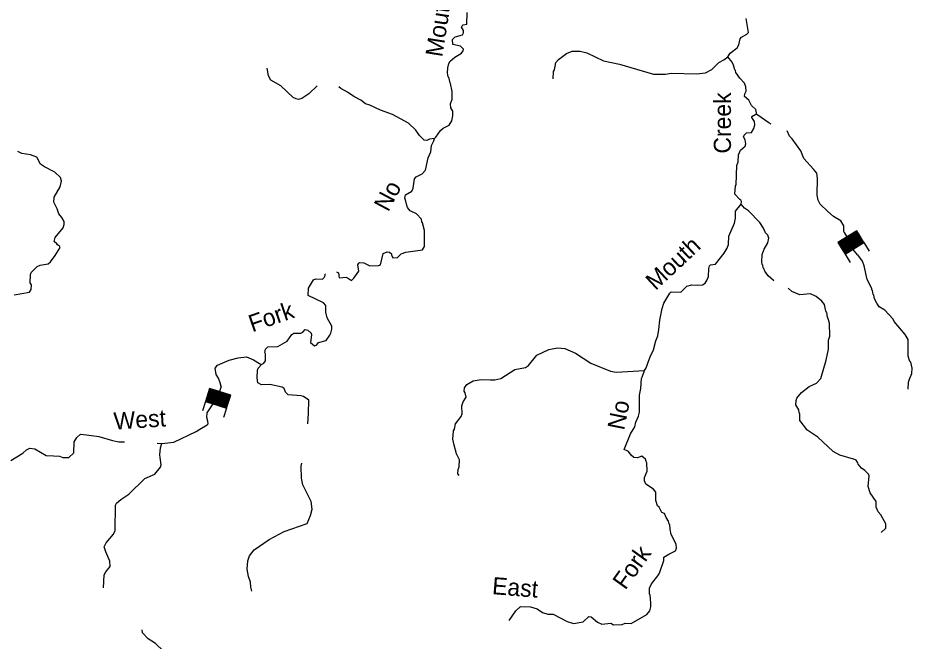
# Model space of a CAD drawing. Extents: x 994029 to 1327842, y 16347786 to 16530238.
# Drawn here: x 1262107 to 1288195, y 16441394 to 16459563 of the extents above; entities that cross this region are included whole.
import ezdxf

# ---------------------------------------------------------------- set-up
doc = ezdxf.new("R2010")
doc.units = 0
for name, color, linetype in [('L3', 7, 'Continuous'), ('L4', 7, 'Continuous'), ('L6', 7, 'Continuous')]:
    doc.layers.add(name, color=color, linetype=linetype)

msp = doc.modelspace()

# ---------------------------------------------------------------- linework, layer by layer
at = {"layer": 'L3'}
for points in [[(1274261.6, 16456047.81), (1274304.01, 16456088.72), (1274432.39, 16456278.15), (1274516.9, 16456343.31), (1274693.5, 16456431.86), (1274762.53, 16456563.99), (1274798.38, 16456705.03), (1274792.58, 16456846.83), (1274735.88, 16456939.51), (1274729.61, 16457056.31), (1274773.81, 16457197.22), (1274777.68, 16457413.86), (1274731.81, 16457648.04), (1274715.47, 16457665.01), (1274676.76, 16457832.37), (1274660.39, 16457849.33), (1274645.66, 16457957.96), (1274648.35, 16458107.93), (1274683.9, 16458232.34), (1274718.42, 16458298.38), (1274853.95, 16458420.99), (1275047.64, 16458534.21), (1275098.82, 16458599.99), (1275108.04, 16458649.82), (1275017.89, 16458734.8), (1274793.81, 16458788.8), (1274788, 16458930.56), (1274864.48, 16459012.55), (1275073.81, 16459067.18), (1275108.16, 16459124.9), (1275109.51, 16459199.9), (1275052.81, 16459292.58), (1275070.24, 16459333.95), (1275095.66, 16459358.49), (1275204.42, 16459381.56), (1275218.85, 16459723.03)], [(1282821.74, 16458429.01), (1282890.34, 16458536.14), (1283093.12, 16458690.87), (1283136.25, 16458773.45), (1283181.04, 16458947.69), (1283215.26, 16458997.1), (1283375.19, 16459085.91), (1283417.75, 16459135.16), (1283350.03, 16459544.77)], [(1277726.32, 16457786.37), (1277730.19, 16458003), (1277764.24, 16458044.08), (1277801.45, 16458260.09), (1277878.05, 16458350.41), (1278114.46, 16458521.24), (1278282.43, 16458593.26), (1278507.39, 16458589.26), (1278706.63, 16458544.01), (1279194.18, 16458310.28), (1279659.13, 16458210.32), (1280654.17, 16457925.87), (1281004.13, 16457919.63), (1281163.01, 16457950.15), (1281912.72, 16457928.46), (1282171.73, 16457965.5), (1282348.34, 16458054.05), (1282552.03, 16458258.77), (1282703.47, 16458339.41), (1282821.74, 16458429.01)], [(1283666.9, 16456746.98), (1283636.09, 16456889.24), (1283504.86, 16457008.27), (1283432.68, 16457167.93), (1283301.16, 16457270.26), (1283319.3, 16457353.29), (1283353.98, 16457427.7), (1283339.54, 16457552.96), (1283308.14, 16457661.89), (1283169.04, 16457806.05), (1283055.37, 16457974.75), (1283039.58, 16458025.04), (1283023.38, 16458050.34), (1282984.07, 16458184.39), (1282943.91, 16458268.45), (1282821.74, 16458429.01)], [(1270839.52, 16457585.02), (1270592.63, 16457346.74), (1270390.27, 16457217.01), (1270298.01, 16457185.32), (1270223.35, 16457203.3), (1270140.77, 16457246.44), (1269780.12, 16457586.27), (1269491.32, 16457749.76), (1269418.55, 16457876.1), (1269380.92, 16458101.79)], [(1274261.6, 16456047.81), (1274119.51, 16456025.33), (1274035.45, 16455985.18), (1273960.62, 16455994.82), (1273821.49, 16456139.01), (1273715.84, 16456290.92), (1273502.8, 16456494.76), (1273040.54, 16456744.7), (1272684.48, 16456876.07), (1272370.42, 16457023.34), (1272246.02, 16457058.91), (1272114.49, 16457161.27), (1271908.13, 16457273.28), (1271726.9, 16457393.19), (1271528.88, 16457505.1), (1271472.57, 16457553.06)], [(1283203.55, 16454129.81), (1283221.69, 16454212.85), (1283197.31, 16454246.61), (1283164.4, 16454272.2), (1283025.43, 16454424.7), (1283038.09, 16454666.2), (1283063.68, 16454699.08), (1283081.95, 16455257.18), (1283117.22, 16455364.89), (1283129.26, 16455573.06), (1283189.95, 16455705.31), (1283325.48, 16455827.92), (1283343.33, 16455894.3), (1283320.43, 16456011.39), (1283271.9, 16456095.61), (1283297.79, 16456145.15), (1283365.64, 16456210.6), (1283507.55, 16456224.74), (1283576.32, 16456340.19), (1283603.22, 16456448.07), (1283596.53, 16456539.87), (1283515.29, 16456658.01), (1283515.88, 16456691.34), (1283633.73, 16456755.91), (1283666.9, 16456746.98)], [(1284086.62, 16456460.41), (1284012.53, 16456499.12), (1283666.9, 16456746.98)], [(1286226.19, 16453297.69), (1286206.43, 16453334.5), (1286201.08, 16453501.3), (1286111.94, 16453644.57), (1285905.88, 16453773.28), (1285733.44, 16453918.03), (1285512.19, 16454130.33), (1285455.92, 16454248.03), (1285425.15, 16454390.28), (1285434.03, 16454890.18), (1285420.06, 16455040.48), (1285322, 16455150.55), (1285035.89, 16455464.04), (1284948.22, 16455690.65), (1284696.03, 16456036.88), (1284614.05, 16456113.36), (1284550.44, 16456274.02)], [(1271405.76, 16452158.51), (1271458.15, 16452130.46), (1271480.46, 16451980.04), (1271697.54, 16452001.17), (1271837.54, 16451907.01), (1271905.37, 16451972.46), (1272050.75, 16452178.23), (1272028.99, 16452361.99), (1272054.88, 16452411.53), (1272072, 16452436.24), (1272196.66, 16452417.34), (1272378.65, 16452339.09), (1272628.74, 16452342.96), (1272687.5, 16452366.91), (1272759.94, 16452690.67), (1272877.48, 16452738.61), (1272943.98, 16452729.09), (1273009.89, 16452686.24), (1273009.3, 16452652.91), (1273049.49, 16452568.85), (1273182.96, 16452574.79), (1273293.18, 16452681.19), (1273427.37, 16452728.8), (1273912.09, 16452803.5), (1273972.19, 16452902.45), (1273972.02, 16453360.85), (1273909.39, 16453587), (1273893.32, 16453620.63), (1273878, 16453695.92), (1273739.03, 16453848.41), (1273548.88, 16453935.17), (1273475.68, 16454036.48), (1273443.99, 16454128.74), (1273428.96, 16454220.67), (1273397.1, 16454304.59), (1273415.54, 16454404.3), (1273600.77, 16454509.35), (1273635.74, 16454600.39), (1273673.96, 16454874.77), (1273725.01, 16454932.18), (1273901.45, 16455012.4), (1274003.51, 16455127.26), (1274076.53, 16455484.36), (1274154.65, 16455657.98), (1274174.56, 16455840.98), (1274243.75, 16455981.47), (1274261.6, 16456047.81)], [(1261995.57, 16451490.64), (1262446.96, 16451565.93), (1262498.3, 16451640.04), (1262500.79, 16451781.68), (1262468.51, 16451840.6), (1262472.84, 16452082.24), (1262498.85, 16452140.11), (1262668.6, 16452312.1), (1262752.69, 16452352.29), (1262986.7, 16452389.79), (1263062.88, 16452455.11), (1263199.45, 16452636.05), (1263345.25, 16452866.82), (1263321, 16452908.92), (1263263.26, 16452943.3), (1263247.18, 16452976.9), (1263165.06, 16453045.04), (1263192.13, 16453161.25), (1263430.48, 16453440.39), (1263457.24, 16453539.93), (1263458.73, 16453623.26), (1263394.16, 16453741.08), (1263304.43, 16453851.05), (1263256.95, 16453993.57), (1263160.4, 16454187.01), (1263163.09, 16454336.98), (1263343.4, 16454633.79), (1263379.68, 16454799.85), (1263348.28, 16454908.77), (1263184.31, 16455061.72), (1262887.04, 16455217.04), (1262763.56, 16455302.6), (1262658.8, 16455504.47), (1262476.69, 16455574.42), (1262227.35, 16455612.18), (1262103.25, 16455664.41)], [(1280383.47, 16449279.27), (1280426.15, 16449336.84), (1280469.62, 16449436.09), (1280496.23, 16449527.3), (1280557.37, 16449684.58), (1280652.58, 16449882.91), (1280715.67, 16450148.49), (1280776.66, 16450297.41), (1280804.9, 16450480.28), (1280834.66, 16450746.47), (1280907.39, 16451086.88), (1280951.87, 16451244.46), (1281123.72, 16451533.11), (1281166.1, 16451574.02), (1281449.39, 16451568.97), (1281619.13, 16451740.98), (1281769.85, 16451779.96), (1281919.69, 16451768.97), (1282078.27, 16451782.81), (1282154.16, 16451831.48), (1282214.1, 16451922.1), (1282257.53, 16452021.34), (1282261.7, 16452254.61), (1282288.17, 16452337.48), (1282313.62, 16452362.05), (1282464.05, 16452384.36), (1282711.44, 16452705), (1282797.3, 16452845.16), (1282841.03, 16452961.07), (1282845.33, 16453202.71), (1283010.44, 16453583.16), (1283046.3, 16453724.23), (1283039.61, 16453816.03), (1283041.67, 16453932.67), (1283203.55, 16454129.81)], [(1284163.58, 16451901), (1284155.69, 16451904.15), (1283999.75, 16452040.27), (1283893.82, 16452175.54), (1283870.33, 16452259.3), (1283845.63, 16452276.39), (1283838.64, 16452351.52), (1283822.4, 16452376.82), (1283815.41, 16452451.98), (1283819.12, 16452660.28), (1283880.27, 16452817.53), (1283983.65, 16453007.4), (1284019.36, 16453140.11), (1283987.52, 16453224.04), (1283922.2, 16453300.22), (1283857.92, 16453434.7), (1283752.41, 16453594.94), (1283425.25, 16453942.51), (1283309.94, 16454019.57), (1283203.55, 16454129.81)], [(1286602.65, 16452652.34), (1286479.22, 16452812.4)], [(1288077.03, 16448735.56), (1288088.74, 16448943.73), (1288115.21, 16449034.97), (1288184.6, 16449200.52), (1288195.36, 16449350.39), (1288156.55, 16449526.04), (1288131.84, 16449543.1), (1288084.4, 16449702.22), (1288075.61, 16450185.76), (1287994.6, 16450328.77), (1287675.74, 16450709.02), (1287643.64, 16450784.55), (1287397.87, 16451046.92), (1287232.72, 16451141.27), (1287167.69, 16451242.36), (1287094.89, 16451376.91), (1287079.83, 16451477.14), (1287063.59, 16451502.44), (1287040.36, 16451611.16), (1287024.09, 16451636.43), (1287024.65, 16451669.76), (1286887.32, 16451938.69), (1286793.71, 16452331.93), (1286745.88, 16452466.05), (1286607.37, 16452660.02)], [(1269210.31, 16449461.72), (1269285.9, 16449493.74), (1269328.91, 16449567.98), (1269332.45, 16449767.95), (1269316.54, 16449809.91), (1269326.52, 16449901.41), (1269402.83, 16449975.04), (1269686.41, 16449986.65), (1269964.15, 16450140.06), (1270100.9, 16450329.34), (1270159.94, 16450369.96), (1270360.07, 16450374.72), (1270418.83, 16450398.7), (1270486.96, 16450480.82), (1270561.67, 16450462.81), (1270659.99, 16450369.4), (1270675.77, 16450319.11), (1270646.94, 16450102.9), (1270761.8, 16450000.82), (1270829.05, 16450032.97), (1270880.19, 16450098.76), (1271097.88, 16450153.23), (1271209.15, 16450317.92), (1271235.04, 16450367.46), (1271270.43, 16450483.54), (1271263.74, 16450575.34), (1271134.75, 16450819.33), (1271096.07, 16450986.72), (1271091.14, 16451178.49), (1271025.82, 16451254.67), (1270579.61, 16451471.02), (1270583.31, 16451679.32), (1270729.44, 16451926.72), (1270796.66, 16451958.88), (1270996.49, 16451947), (1271047.37, 16451996.08), (1271073.39, 16452053.95), (1271073.98, 16452087.29), (1271058.36, 16452103.48)], [(1286488.19, 16446695.06), (1286090.2, 16446810.48), (1285892.17, 16446922.39), (1285441.21, 16447338.79), (1285128.32, 16447552.74), (1285095.88, 16447603.33), (1284957.2, 16447772.53), (1284916.41, 16447823.25), (1284919.86, 16448014.88), (1284895.58, 16448056.98), (1284888.6, 16448132.14), (1284799.62, 16448283.75), (1284810.19, 16448408.55), (1284836.37, 16448474.79), (1284964.31, 16448639.19), (1285192.52, 16448818.49), (1285402.61, 16448914.76), (1285529.94, 16449045.86), (1285689.57, 16449584.77), (1285753.68, 16449908.66), (1285758.27, 16450166.97), (1285793.7, 16450283.01), (1285783.69, 16450658.27), (1285744.42, 16450792.33), (1285712.56, 16450876.22), (1285713.61, 16450934.55), (1285705.57, 16450951.38), (1285681.92, 16451026.81), (1285665.84, 16451060.44), (1285643.37, 16451202.53), (1285561.85, 16451303.97), (1285397.58, 16451440.26), (1285232.3, 16451518.22), (1284915.09, 16451490.55), (1284683.43, 16451586.36), (1284578.02, 16451679.44)], [(1274978.4, 16446225.08), (1274945.82, 16446267.34), (1274948.02, 16446392.3), (1274982.83, 16446475.05), (1274986.41, 16446675.01), (1274906.22, 16446851.46), (1274835.81, 16447111.11), (1274797.13, 16447278.47), (1274818.26, 16447528.14), (1274843.98, 16447569.35), (1274871.8, 16447727.22), (1275042.3, 16447940.87), (1275068.65, 16448015.44), (1275056.28, 16448257.34), (1275100.01, 16448373.26), (1275185.69, 16448505.08), (1275154.59, 16448630.67), (1275130.48, 16448681.1), (1275132.29, 16448781.1), (1275200.55, 16448871.55), (1275385.95, 16448984.94), (1275619.96, 16449022.44), (1275894.75, 16449009.22), (1276019.88, 16449015.32), (1276195.59, 16449053.87), (1276608.6, 16449313.18), (1276918.07, 16449374.37), (1277002.42, 16449431.2), (1277249.39, 16449726.84), (1277594.09, 16449895.74), (1277853.28, 16449941.14), (1278061.44, 16449929.07), (1278375.66, 16449790.13), (1278820.54, 16449498.82), (1279399.75, 16449263.44), (1279557.58, 16449235.62), (1280383.47, 16449279.27)], [(1268038.16, 16448813.72), (1268008.95, 16448924.7), (1267961.31, 16449058.93), (1267896.62, 16449168.44), (1267858.2, 16449352.47), (1267934.67, 16449434.45), (1268270.78, 16449586.82), (1268530.38, 16449657.22), (1268772.46, 16449677.89), (1268979.25, 16449590.88), (1269152.44, 16449487.77), (1269210.31, 16449461.72)], [(1270565.35, 16447723.77), (1270584.98, 16448028.67), (1270591.93, 16448420.27), (1270435.44, 16448523.06), (1270369.07, 16448540.94), (1269994.58, 16448572.6), (1269912.59, 16448649.08), (1269872.86, 16448758.13), (1269815.15, 16448792.51), (1269458.2, 16448873.89), (1269216.45, 16448869.84), (1269109.04, 16448921.79), (1269086.69, 16449072.22), (1269099.03, 16449297.02), (1269116.74, 16449355.06), (1269210.31, 16449461.72)], [(1280571.07, 16442499.79), (1280550.37, 16442741.86), (1280534.16, 16442767.15), (1280537.28, 16442942.12), (1280589.51, 16443066.23), (1280776.93, 16443296.25), (1280828.27, 16443370.37), (1280951.6, 16443743.2), (1280953.37, 16443843.2), (1281096.64, 16443932.35), (1281290.07, 16444028.91), (1281324.71, 16444103.28), (1281310.14, 16444220.24), (1281165.19, 16444506.2), (1281134.55, 16444656.76), (1281128.45, 16444781.89), (1281103.75, 16444799.02), (1281088.73, 16444890.98), (1281023.99, 16445000.46), (1280967.6, 16445109.81), (1280893.22, 16445144.49), (1280812.58, 16445295.94), (1280763.34, 16445338.49), (1280716.16, 16445497.71), (1280720.46, 16445739.35), (1280646.97, 16445823.99), (1280424.54, 16445969.66), (1280384.51, 16446062.05), (1280386.28, 16446162.02), (1280464.53, 16446344), (1280452.32, 16446594.28), (1280436.24, 16446627.87), (1280412.46, 16446695), (1280314.1, 16446788.44), (1280179.75, 16446732.47), (1280079.92, 16446742.57), (1279997.94, 16446819.05), (1279924.74, 16446920.39), (1279792.47, 16446981.09), (1279983.92, 16447436.07), (1280104.29, 16447642.31), (1280131.65, 16447775.15), (1280209.76, 16447948.81), (1280245.29, 16448073.19), (1280245.71, 16448564.92), (1280282.46, 16448755.96), (1280304.34, 16449047.3), (1280321.73, 16449088.67), (1280383.47, 16449279.27)], [(1266302.2, 16447154.85), (1266661.38, 16447198.45), (1267308.56, 16447503.63), (1267418.2, 16447576.69), (1267628.72, 16447697.96), (1267662.65, 16447730.71), (1267647.29, 16447805.97), (1267615.9, 16447914.89), (1267626.62, 16448048.06), (1267802.29, 16448311.67)], [(1261901.15, 16446658.19), (1262255.07, 16446876.9), (1262356.7, 16446966.79), (1262457.55, 16447014.99), (1262599.06, 16447004.13), (1262937.23, 16446806.43), (1263145.39, 16446794.38), (1263320.22, 16446782.93), (1263419.59, 16446747.8), (1263594.56, 16446744.68), (1263738.71, 16446883.82), (1263752.68, 16447200.29), (1263830.04, 16447332.24), (1263931.81, 16447430.44), (1264106.47, 16447410.69), (1264472.34, 16447362.49), (1264870.2, 16447238.71), (1265052.9, 16447202.09), (1265213, 16447199.24)], [(1264602.12, 16442951.08), (1264625.44, 16443325.76), (1264668.75, 16443416.67), (1264796.54, 16443572.74), (1264790.89, 16443722.87), (1264670.81, 16444000.04), (1264623.34, 16444142.6), (1264683.74, 16444258.21), (1264896.63, 16444512.77), (1264948.55, 16444620.22), (1264953.28, 16445353.59), (1264987.65, 16445411.3), (1265106.39, 16445525.87), (1265342.46, 16445680.04), (1265809.05, 16446138.47), (1266102.87, 16446258.25), (1266264.9, 16446463.73), (1266282.75, 16446530.08), (1266261.62, 16446747.17), (1266246.27, 16446822.43), (1266266.64, 16447030.44), (1266301.78, 16447129.85), (1266302.2, 16447154.85)], [(1266167.3, 16447163.3), (1266302.2, 16447154.85)], [(1287292.31, 16444556.06), (1287427.8, 16444687.21), (1287429.84, 16444812.21), (1287284.03, 16445072.94), (1287202.21, 16445165.95), (1287146.08, 16445300.2), (1287148.77, 16445466.87), (1286969.54, 16445719.82), (1286914.19, 16445904.07), (1286944.21, 16446211.95), (1286920.03, 16446262.35), (1286813.48, 16446372.45), (1286714.43, 16446432.39), (1286624.66, 16446550.54), (1286608.69, 16446592.46), (1286559.93, 16446668.29), (1286493.67, 16446694.37)], [(1268934.16, 16442848.88), (1268902.92, 16442966.14), (1268897.25, 16443116.24), (1268833.43, 16443275.75), (1268795.64, 16443493.11), (1268816.6, 16443734.45), (1268860.92, 16443883.7), (1268997.36, 16444056.3), (1269436.09, 16444356.86), (1269873.64, 16444590.75), (1270544.48, 16444820.52), (1270648.78, 16445060.38), (1270693.68, 16445242.92), (1270664.39, 16445468.48), (1270422.89, 16445947.88), (1270384.8, 16446148.58), (1270374.2, 16446490.51), (1270392.43, 16446577.71)], [(1276443.46, 16441994.97), (1276632.44, 16442279.02), (1276767.96, 16442401.63), (1277059.58, 16442396.45), (1277258.5, 16442334.57), (1277415.02, 16442231.75), (1277572.46, 16442178.96), (1277722.42, 16442176.3), (1278135.43, 16441968.92), (1278317.72, 16441907.34), (1278602.02, 16441960.62), (1278763, 16442107.76), (1278829.5, 16442098.25), (1279018.48, 16441944.87), (1279142.55, 16441892.64), (1279401.27, 16441913.04), (1279483.84, 16441869.9), (1279734.1, 16441882.14), (1279826.35, 16441913.83), (1280001.32, 16441910.71), (1280455.95, 16442169.34), (1280541.22, 16442276.17), (1280568.29, 16442392.37), (1280570.06, 16442492.37)], [(1267645.79, 16440747.61), (1267603.96, 16440739.29), (1267504.56, 16440774.39), (1267308.47, 16440994.6), (1266958.81, 16441017.47), (1266809.9, 16441078.46), (1266484.22, 16441042.6), (1266360.27, 16441103.13), (1266122.49, 16441324.07), (1265908.25, 16441461.25), (1265744.58, 16441630.83), (1265730.52, 16441725.49)]]:
    msp.add_lwpolyline(points, dxfattribs=at)
at = {"layer": 'L6'}
for p, q in [((1286327.25, 16453194.6), (1286212.3, 16452718.11)), ((1286215.36, 16453304.12), (1286293.14, 16453176.86)), ((1286357.42, 16453213.04), (1286230.74, 16452687.94)), ((1286387.59, 16453231.48), (1286255.66, 16452684.68)), ((1286417.76, 16453249.92), (1286285.83, 16452703.12)), ((1286447.93, 16453268.36), (1286316, 16452721.56)), ((1286478.09, 16453286.8), (1286346.17, 16452740)), ((1286508.26, 16453305.24), (1286376.34, 16452758.44)), ((1286538.42, 16453323.67), (1286406.5, 16452776.88)), ((1286568.59, 16453342.12), (1286436.67, 16452795.32)), ((1286592.63, 16453335.17), (1286466.83, 16452813.75)), ((1286611.07, 16453305), (1286497, 16452832.2)), ((1286629.51, 16453274.84), (1286527.16, 16452850.63)), ((1286647.95, 16453244.67), (1286557.33, 16452869.07)), ((1286666.38, 16453214.51), (1286587.48, 16452887.51)), ((1286055.76, 16453028.65), (1286046.34, 16452989.6)), ((1286085.92, 16453047.08), (1286064.79, 16452959.44)), ((1286116.09, 16453065.52), (1286083.23, 16452929.27)), ((1286146.26, 16453083.96), (1286101.67, 16452899.11)), ((1286176.43, 16453102.4), (1286120.11, 16452868.94)), ((1286206.59, 16453120.84), (1286138.54, 16452838.78)), ((1286236.76, 16453139.28), (1286156.98, 16452808.61)), ((1286266.92, 16453157.71), (1286175.42, 16452778.44)), ((1286297.09, 16453176.16), (1286193.86, 16452748.27)), ((1286684.82, 16453184.34), (1286617.65, 16452905.95)), ((1286703.26, 16453154.18), (1286647.82, 16452924.39)), ((1286721.7, 16453124.01), (1286677.99, 16452942.83)), ((1286740.14, 16453093.85), (1286708.15, 16452961.26)), ((1286758.58, 16453063.68), (1286738.32, 16452979.7)), ((1286777.02, 16453033.5), (1286768.49, 16452998.15)), ((1286790.43, 16453011.56), (1286941.7, 16452764.11)), ((1286238.97, 16452674.48), (1286390.23, 16452427.02)), ((1268038.15, 16448813.72), (1267993.65, 16448671.36)), ((1268063.21, 16448646.83), (1267584.72, 16448396.22)), ((1268029.46, 16448657.38), (1267595.27, 16448429.97)), ((1268096.95, 16448636.28), (1267598.67, 16448375.32)), ((1267995.72, 16448667.92), (1267605.81, 16448463.71)), ((1267961.97, 16448678.47), (1267616.36, 16448497.46)), ((1267928.23, 16448689.02), (1267626.91, 16448531.2)), ((1268130.7, 16448625.73), (1267632.42, 16448364.77)), ((1267894.48, 16448699.57), (1267637.46, 16448564.95)), ((1267860.74, 16448710.11), (1267648, 16448598.69)), ((1267826.99, 16448720.66), (1267658.55, 16448632.44)), ((1268164.45, 16448615.18), (1267666.17, 16448354.22)), ((1267793.25, 16448731.21), (1267669.1, 16448666.18)), ((1267759.5, 16448741.76), (1267679.65, 16448699.93)), ((1267725.76, 16448752.31), (1267690.19, 16448733.66)), ((1268198.19, 16448604.64), (1267699.91, 16448343.67)), ((1268231.94, 16448594.1), (1267733.66, 16448333.12)), ((1268265.68, 16448583.55), (1267767.4, 16448322.58)), ((1268299.43, 16448573), (1267801.15, 16448312.03)), ((1268310.04, 16448550.34), (1267834.89, 16448301.48)), ((1268299.51, 16448516.6), (1267868.64, 16448290.93)), ((1267580.01, 16448381.15), (1267493.49, 16448104.34)), ((1268288.96, 16448482.85), (1267902.38, 16448280.38)), ((1268278.41, 16448449.11), (1267936.13, 16448269.84)), ((1268267.86, 16448415.37), (1267969.87, 16448259.29)), ((1268257.31, 16448381.62), (1268003.62, 16448248.74)), ((1268246.77, 16448347.88), (1268037.36, 16448238.19)), ((1268236.22, 16448314.13), (1268071.11, 16448227.64)), ((1268225.67, 16448280.39), (1268104.85, 16448217.11)), ((1268215.12, 16448246.64), (1268138.6, 16448206.56)), ((1268196.9, 16448188.34), (1268110.39, 16447911.52)), ((1268204.57, 16448212.89), (1268172.35, 16448196.01))]:
    msp.add_line(p, q, dxfattribs=at)
for points in [[(1286583, 16453350.92), (1286031.53, 16453013.83), (1286238.97, 16452674.48), (1286790.43, 16453011.56)], [(1268315.55, 16448567.96), (1267698.66, 16448760.77), (1267580.01, 16448381.15), (1268196.9, 16448188.34)]]:
    msp.add_lwpolyline(points, close=True, dxfattribs=at)

# ---------------------------------------------------------------- texts
at = {"layer": 'L4'}
for s, height, rotation, p in [('Mouth', 500.003, 81.029306, (1274487.59, 16458402.88)), ('Creek', 500.004, 89.999964, (1282910.18, 16455606.54)), ('No', 500, 61.933353, (1272910.58, 16453885.73)), ('Mouth', 499.994, 43.011533, (1280709.61, 16451597.25)), ('Fork', 499.987, 19.108358, (1268943.86, 16450395.75)), ('No', 500.003, 78.693517, (1279792.03, 16447522.29)), ('West', 499.985, 3.614867, (1264918.09, 16447558.15)), ('Fork', 499.998, 54.469725, (1279827.86, 16442861.75)), ('East', 499.985, 355.406922, (1275929.75, 16442765.05))]:
    msp.add_text(s, height=height, rotation=rotation, dxfattribs=at).set_placement(p)

doc.saveas('drawing.dxf')
